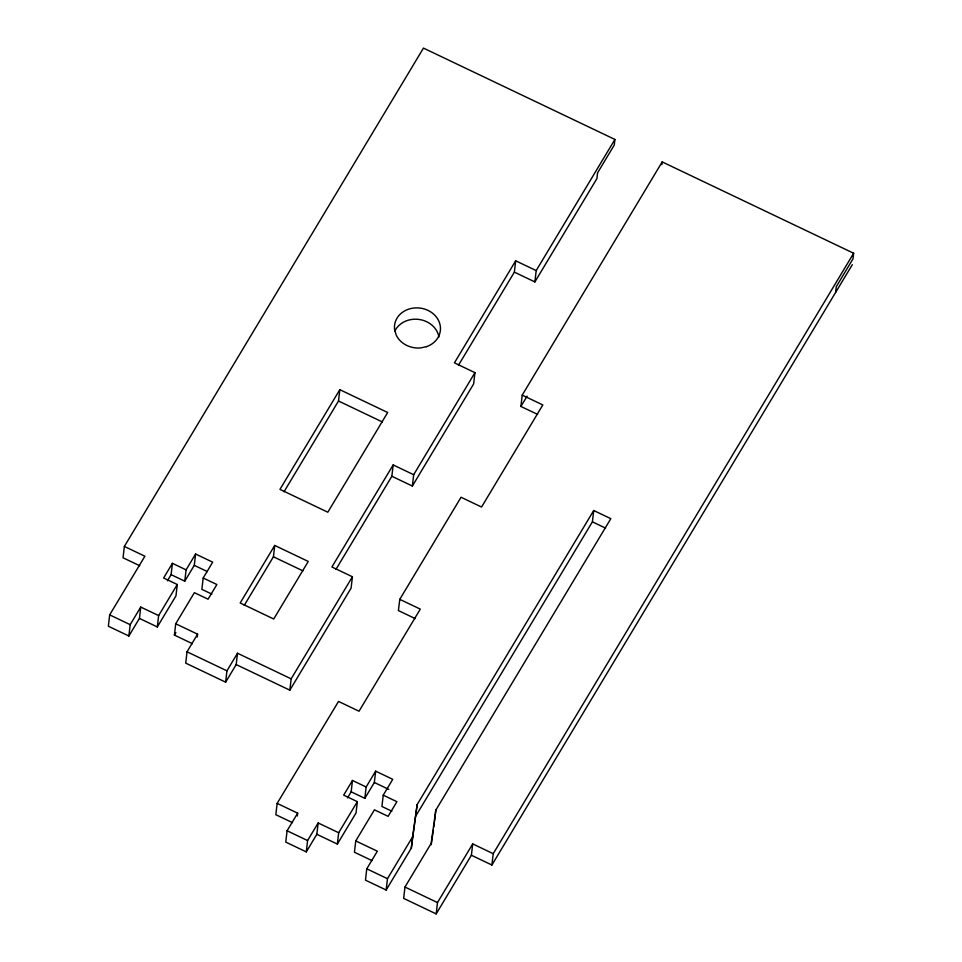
<?xml version="1.0" encoding="UTF-8"?>
<svg xmlns="http://www.w3.org/2000/svg" width="962" height="962" viewBox="0 0 962 962"><rect width="100%" height="100%" fill="white"/><g stroke="black" fill="none" stroke-linecap="round" stroke-linejoin="round"><path stroke-width="1.44" d="M534.884 281.926L536.195 270.587L515.68 260.798L514.369 272.138L534.884 281.926L596.921 178.583L597.582 172.835L614.261 145.046L614.91 139.442L423.46 48.1L124.363 546.44L144.877 556.216L109.668 614.874L108.357 626.214L128.872 636.002L139.43 618.41L140.741 607.07L158.634 615.596L157.311 626.935L139.43 618.41M124.363 546.44L123.052 557.78L139.718 565.728M128.872 636.002L130.183 624.663L140.741 607.07M171.104 574.663L172.414 563.323L186.087 569.853L184.776 581.192L171.104 574.663L167.436 580.771M172.414 563.323L163.612 577.994L177.285 584.511L175.974 595.851L157.311 626.935M192.412 643.686L174.411 635.1L175.721 623.761L194.384 592.664L208.057 599.194L216.859 584.523L203.186 578.006L212.686 562.169L195.599 554.016L186.087 569.853M184.776 581.192L194.288 565.355L195.599 554.016M175.721 623.761L197.583 634.186L187.025 651.791L185.714 663.119L225.637 682.166L236.195 664.574L237.506 653.234L291.161 678.835L289.851 690.175L236.195 664.574M203.186 578.006L201.876 589.345L211.82 594.083M197.258 637.024L197.583 634.186M225.637 682.166L226.948 670.839L237.506 653.234M244.252 605.387L273.424 556.782L274.735 545.442L308.261 561.435L273.725 618.999L240.187 602.994L274.735 545.442M491.907 865.03L493.217 853.703L472.715 843.902L471.392 855.242L491.907 865.03L835.641 292.388L836.303 286.64L852.993 258.85L853.643 253.246L662.193 161.905L522.222 395.117L542.808 404.942L481.553 507.034L461.038 497.246L399.783 599.338L420.286 609.126L359.03 711.219L338.528 701.43L277.152 803.378L275.829 814.706L292.496 822.666M277.152 803.378L297.655 813.167L287.085 830.759L285.774 842.099L306.289 851.887L316.847 834.282L318.169 822.955L338.672 832.743L337.361 844.083L316.847 834.282M284.03 491.774L338.504 401.01L339.814 389.67L387.674 412.506L327.826 512.217L279.966 489.381L339.814 389.67M297.33 815.992L297.655 813.167M306.289 851.887L307.599 840.547L318.169 822.955M393.169 464.923L391.859 476.262L412.361 486.05L413.672 474.711L393.169 464.923L331.902 566.979L352.417 576.767L351.106 588.107L289.851 690.175M351.166 791.798L352.477 780.471L366.149 786.988L364.838 798.328L351.166 791.798L347.486 797.907M352.477 780.471L343.674 795.129L357.347 801.659L356.024 812.986L337.361 844.083M366.149 786.988L375.661 771.151L392.749 779.316L383.237 795.153L396.909 801.683L388.107 816.341L374.434 809.824L355.76 840.908L354.449 852.236L371.981 860.605M364.838 798.328L374.338 782.491L375.661 771.151M355.76 840.908L377.344 851.214L366.775 868.806L365.464 880.146L386.159 890.018L411.315 848.123L417.159 804.569L593.722 510.509L610.822 518.662L435.834 810.112L431.132 843.458L404.966 887.036L403.655 898.376L436.183 913.9L471.392 855.242M383.237 795.153L381.926 806.481L391.871 811.231M386.159 890.018L387.47 878.691L412.626 836.784L417.159 804.569M411.315 848.123L412.626 836.784M515.68 260.798L454.425 362.854L474.939 372.643L473.617 383.982L412.361 486.05M434.511 821.44L435.834 810.112M436.183 913.9L437.494 902.572L472.715 843.902M537.614 414.394L520.911 406.457L522.222 395.117M415.849 815.908L592.412 521.837L593.722 510.509M661.868 164.706L662.193 161.905M399.783 599.338L398.4 610.569L415.067 618.53M431.253 844.648L433.297 830.146M433.694 827.248L434.307 822.895M158.634 615.596L177.285 584.511M174.411 635.1L175.902 632.611M335.954 569.396L391.859 476.262M458.465 365.271L514.369 272.138M291.161 678.835L352.417 576.767M413.672 474.711L474.939 372.643M536.195 270.587L614.91 139.442M520.911 406.457L527.08 396.188M338.672 832.743L357.347 801.659M493.217 853.703L853.643 253.246M835.641 292.388L852.32 264.682M592.412 521.837L605.567 528.114M338.504 401.01L382.371 421.945M273.424 556.782L302.934 570.863M194.288 565.355L207.431 571.62M109.668 614.874L130.183 624.663M187.025 651.791L226.948 670.839M374.338 782.491L388.804 789.393M287.085 830.759L307.599 840.547M366.775 868.806L387.47 878.691M404.966 887.036L437.494 902.572M394.745 331.289A23.052 20.046 6.6 0 1 418.807 319.42A23.052 20.046 6.6 0 1 438.912 337.001M426.587 346.633L420.803 347.907A23.052 20.046 6.6 0 1 396.332 335.317L394.685 330.231A23.052 20.046 6.6 0 1 412.133 308.273A23.052 20.046 6.6 0 1 439.297 322.234A23.052 20.046 6.6 0 1 426.587 346.633"/></g></svg>
